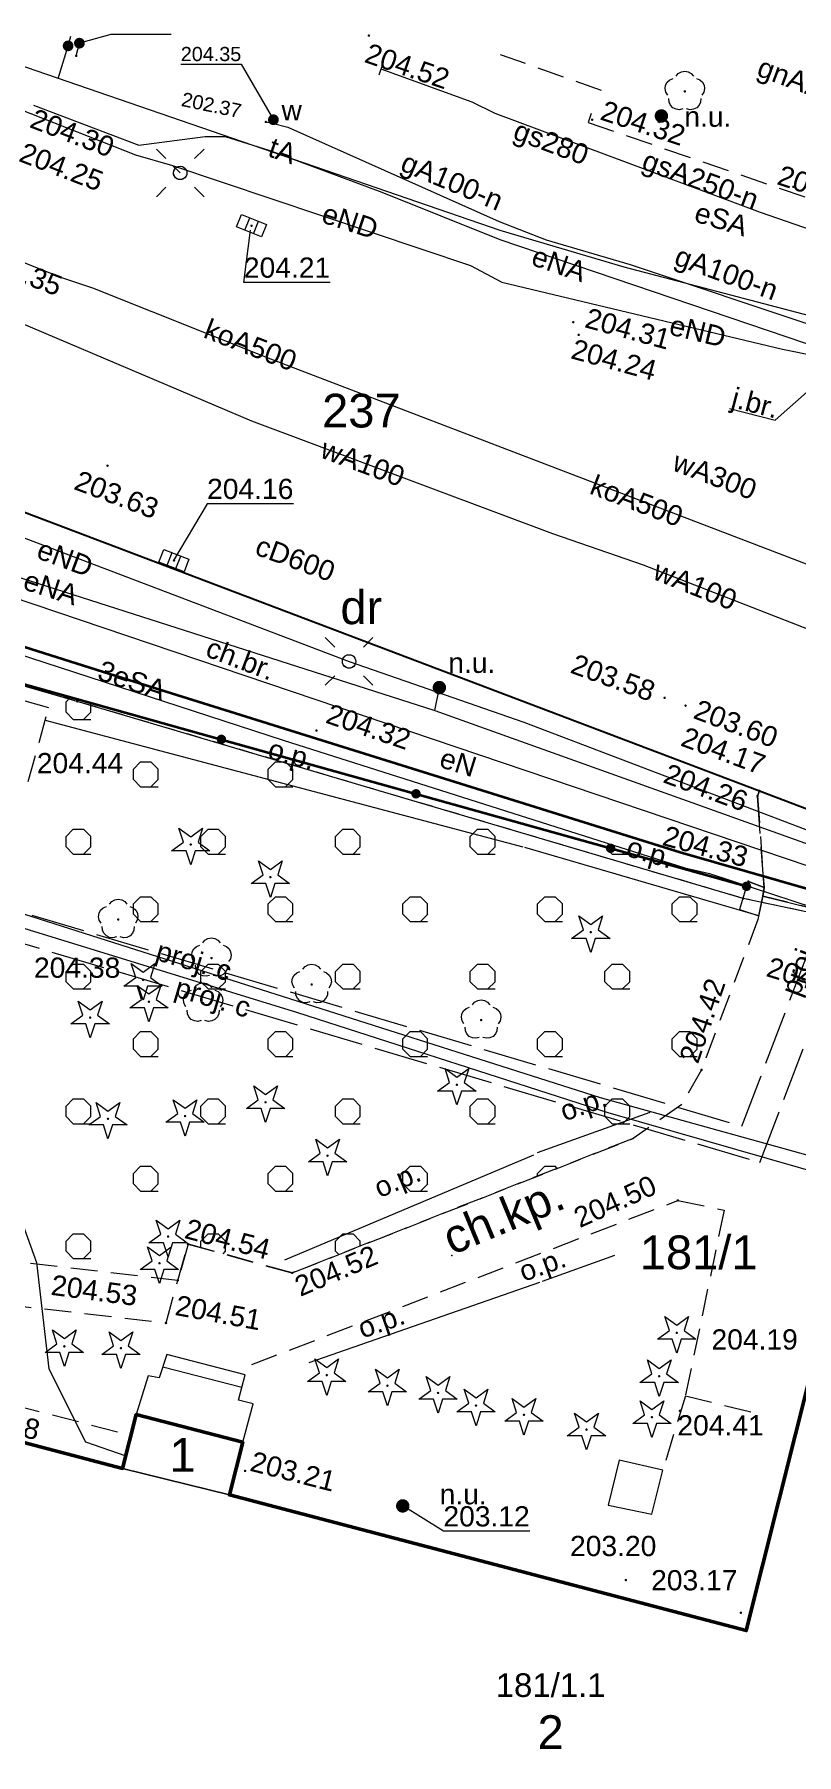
# Model space of a CAD drawing. Extents: x 0 to 7423283, y 0 to 5548300.
# Drawn here: x 7422263.6 to 7422291.9, y 5548236.6 to 5548300.4 of the extents above; entities that cross this region are included whole.
import ezdxf
from ezdxf.enums import TextEntityAlignment as Align

# ---------------------------------------------------------------- set-up
doc = ezdxf.new("R2010")
doc.units = 0
doc.header["$PDSIZE"] = 0.75
for name, pattern in [('PRZER1-1', [2, 1, -1]), ('PRZER2-1', [3, 2, -1]), ('PRZER3-1', [4, 3, -1]), ('PRZER4-1', [5, 4, -1])]:
    doc.linetypes.add(name, pattern=pattern)
doc.layers.get('0').update_dxf_attribs({"linetype": 'CONTINUOUS', "lineweight": 13})
for name, color, linetype, lineweight in [('BUIB04_02', 7, 'CONTINUOUS', 18), ('BUIB07_03', 7, 'PRZER2-1', 18), ('BUIB12_03', 7, 'CONTINUOUS', 18), ('EGBC03', 7, 'CONTINUOUS', 18), ('EGBC03_O', 7, 'CONTINUOUS', 18), ('EGBS10', 7, 'CONTINUOUS', 18), ('GSLKOC', 7, 'CONTINUOUS', 18), ('GTGETI_O', 7, 'CONTINUOUS', 18), ('KTCR02', 7, 'PRZER2-1', 18), ('KTCR02_O', 7, 'PRZER2-1', 18), ('KTJZ01', 7, 'PRZER3-1', 18), ('KTJZ01_O', 7, 'PRZER3-1', 18), ('KTKR01', 7, 'CONTINUOUS', 25), ('KTOK02', 7, 'CONTINUOUS', 18), ('KTOK05_01', 7, 'CONTINUOUS', 35), ('RTPW02', 7, 'CONTINUOUS', 13), ('RTPW02_O', 7, 'CONTINUOUS', 13), ('SUSM', 7, 'CONTINUOUS', 18)]:
    doc.layers.add(name, color=color, linetype=linetype, lineweight=lineweight)
for name, color, linetype, lineweight, true_color in [('EGBB01', 7, 'CONTINUOUS', 50, 0x0a0909), ('EGBB01_O', 7, 'CONTINUOUS', 50, 0x0a0909), ('EGBD03', 7, 'CONTINUOUS', 18, 0x008000), ('EGBD03_O', 7, 'CONTINUOUS', 18, 0x008000), ('EGBP04', 7, 'CONTINUOUS', 18, 0x008000), ('EGBU01', 7, 'PRZER1-1', 18, 0x008000), ('EGBU01_O', 7, 'PRZER1-1', 18, 0x008000), ('OBOP01', 7, 'CONTINUOUS', 18, 0x008000), ('OBOP02', 7, 'CONTINUOUS', 18, 0x008000), ('OBOP05_02', 7, 'CONTINUOUS', 18, 0x0a0909), ('OBOP05_02_O', 7, 'CONTINUOUS', 18, 0x0a0909), ('PTTL05', 7, 'CONTINUOUS', 18, 0x0a0909), ('SUOP03', 1, 'CONTINUOUS', 35, 0xff0000), ('SUPC01', 7, 'CONTINUOUS', 18, 0xd200d2), ('SUPC01_O', 7, 'CONTINUOUS', 18, 0xd200d2), ('SUPC05', 7, 'CONTINUOUS', 18, 0xd200d2), ('SUPC05_O', 7, 'CONTINUOUS', 18, 0xd200d2), ('SUPE03', 1, 'CONTINUOUS', 18, 0xff0000), ('SUPE03_O', 1, 'CONTINUOUS', 18, 0xff0000), ('SUPE04', 1, 'CONTINUOUS', 18, 0xff0000), ('SUPE04_O', 1, 'CONTINUOUS', 18, 0xff0000), ('SUPG03', 7, 'CONTINUOUS', 18, 0xbfbf00), ('SUPG03_O', 7, 'CONTINUOUS', 18, 0xbfbf00), ('SUPG04_O', 7, 'CONTINUOUS', 18, 0xbfbf00), ('SUPG05_O', 7, 'CONTINUOUS', 18, 0xbfbf00), ('SUPK03', 7, 'CONTINUOUS', 18, 0x803300), ('SUPK03_O', 7, 'CONTINUOUS', 18, 0x803300), ('SUPT01', 7, 'CONTINUOUS', 18, 0xff9100), ('SUPT01_O', 7, 'CONTINUOUS', 18, 0xff9100), ('SUPW03', 5, 'CONTINUOUS', 18, 0x0000ff), ('SUPW03_O', 5, 'CONTINUOUS', 18, 0x0000ff), ('SUUS05', 7, 'CONTINUOUS', 18, 0x0a0909), ('SUXX_01', 7, 'CONTINUOUS', 18, 0x0a0909)]:
    doc.layers.add(name, color=color, linetype=linetype, lineweight=lineweight, true_color=true_color)
for name, color, linetype, true_color in [('SUPS01_02', 7, 'CONTINUOUS', 0xd200d2), ('SUPS01_02_O', 7, 'CONTINUOUS', 0xd200d2), ('SUPS01_05', 7, 'CONTINUOUS', 0x803300), ('SUPS01_05_O', 7, 'CONTINUOUS', 0x803300), ('SUPS01_08', 5, 'CONTINUOUS', 0x0000ff), ('SUPS01_08_O', 5, 'CONTINUOUS', 0x0000ff), ('SUUS25', 7, 'CONTINUOUS', 0x0a0909), ('SUUS25_O', 7, 'CONTINUOUS', 0x0a0909), ('SUUS30_01', 7, 'CONTINUOUS', 0x0a0909), ('SUUS30_01_O', 7, 'CONTINUOUS', 0x0a0909)]:
    doc.layers.add(name, color=color, linetype=linetype, true_color=true_color)
doc.styles.add('GEO-INFO', font='Arial')

# ---------------------------------------------------------------- blocks, each defined once
blk = doc.blocks.new('SPDLP')
blk.add_hatch(color=0).paths.add_polyline_path([(-0.09, 0), (-0.085595, -0.027812), (-0.072812, -0.052901), (-0.052901, -0.072812), (-0.027812, -0.085595), (0, -0.09), (0.027812, -0.085595), (0.052901, -0.072812), (0.072812, -0.052901), (0.085595, -0.027812), (0.09, 0), (0.085595, 0.027812), (0.072812, 0.052901), (0.052901, 0.072812), (0.027812, 0.085595), (0, 0.09), (-0.027812, 0.085595), (-0.052901, 0.072812), (-0.072812, 0.052901), (-0.085595, 0.027812)])
at = {"color": 0}
for points in [[(-0.268652, 1.271938), (-0.048001, 1.40916), (0.20623, 1.462858), (0.463525, 1.426585), (0.693003, 1.304695), (0.867117, 1.11182), (0.964971, 0.871109)], [(-1.292703, 0.137547), (-1.355024, 0.389802), (-1.327532, 0.648184), (-1.213525, 0.881678), (-1.026689, 1.062258), (-0.78945, 1.168249), (-0.530282, 1.186929)], [(1.126667, 0.648554), (1.325358, 0.481106), (1.454989, 0.255912), (1.5, 0), (1.454989, -0.255912), (1.325358, -0.481106), (1.126667, -0.648554)], [(-0.530282, -1.186929), (-0.78945, -1.168249), (-1.026689, -1.062258), (-1.213525, -0.881678), (-1.327532, -0.648184), (-1.355024, -0.389802), (-1.292703, -0.137547)], [(0.964971, -0.871109), (0.867117, -1.11182), (0.693003, -1.304695), (0.463525, -1.426585), (0.20623, -1.462858), (-0.048001, -1.40916), (-0.268652, -1.271938)]]:
    blk.add_lwpolyline(points, dxfattribs=at)
blk = doc.blocks.new('SPDIP')
blk.add_hatch(color=0).paths.add_polyline_path([(-0.09, 0), (-0.085595, -0.027812), (-0.072812, -0.052901), (-0.052901, -0.072812), (-0.027812, -0.085595), (0, -0.09), (0.027812, -0.085595), (0.052901, -0.072812), (0.072812, -0.052901), (0.085595, -0.027812), (0.09, 0), (0.085595, 0.027812), (0.072812, 0.052901), (0.052901, 0.072812), (0.027812, 0.085595), (0, 0.09), (-0.027812, 0.085595), (-0.052901, 0.072812), (-0.072812, 0.052901), (-0.085595, 0.027812)])
at = {"color": 0}
blk.add_lwpolyline([(0.177062, -0.544942), (-0.463555, -1.426676), (-0.463555, -0.336792), (-1.500096, 0), (-0.463555, 0.336792), (-0.463555, 1.426676), (0.177062, 0.544942), (1.213603, 0.881734), (0.572986, 0), (1.213603, -0.881734)], close=True, dxfattribs=at)
blk = doc.blocks.new('EPPGN')
blk.add_hatch(color=0).paths.add_polyline_path([(-0.09, 0), (-0.085595, -0.027812), (-0.072812, -0.052901), (-0.052901, -0.072812), (-0.027812, -0.085595), (0, -0.09), (0.027812, -0.085595), (0.052901, -0.072812), (0.072812, -0.052901), (0.085595, -0.027812), (0.09, 0), (0.085595, 0.027812), (0.072812, 0.052901), (0.052901, 0.072812), (0.027812, 0.085595), (0, 0.09), (-0.027812, 0.085595), (-0.052901, 0.072812), (-0.072812, 0.052901), (-0.085595, 0.027812)])
blk = doc.blocks.new('KOLO')
blk.add_hatch(color=0).paths.add_polyline_path([(0, 0.5), (-0.12941, 0.482963), (-0.25, 0.433013), (-0.353553, 0.353553), (-0.433013, 0.25), (-0.482963, 0.12941), (-0.5, 0), (-0.482963, -0.12941), (-0.433013, -0.25), (-0.353553, -0.353553), (-0.25, -0.433013), (-0.12941, -0.482963), (0, -0.5), (0.12941, -0.482963), (0.25, -0.433013), (0.353553, -0.353553), (0.433013, -0.25), (0.482963, -0.12941), (0.5, 0), (0.482963, 0.12941), (0.433013, 0.25), (0.353553, 0.353553), (0.25, 0.433013), (0.12941, 0.482963)])
blk = doc.blocks.new('SUUS05')
at = {"color": 0}
blk.add_lwpolyline([(0.5, -0.25), (-0.5, -0.25), (-0.5, 0.25), (0.5, 0.25)], close=True, dxfattribs=at)
for points in [[(-0.175, -0.25), (-0.175, 0.25)], [(0.175, -0.25), (0.175, 0.25)]]:
    blk.add_lwpolyline(points, dxfattribs=at)
blk = doc.blocks.new('POINT')
at = {"color": 0}
blk.add_point((0, 0), dxfattribs=at)
blk = doc.blocks.new('SUSM01_01')
at = {"color": 0}
for points in [[(-0.353553, 0.353553), (-0.212132, 0.212132)], [(0.353553, 0.353553), (0.212132, 0.212132)], [(-0.353553, -0.353553), (-0.212132, -0.212132)], [(0.353553, -0.353553), (0.212132, -0.212132)]]:
    blk.add_lwpolyline(points, dxfattribs=at)
blk.add_lwpolyline([(0.1, 0), (0.093969, -0.034202), (0.076604, -0.064279), (0.05, -0.086603), (0.025882, -0.096593), (0, -0.1), (-0.025882, -0.096593), (-0.05, -0.086603), (-0.073305, -0.068017), (-0.090097, -0.043388), (-0.098883, -0.014904), (-0.098883, 0.014904), (-0.090097, 0.043388), (-0.073305, 0.068017), (-0.05, 0.086603), (-0.022252, 0.097493), (0.007473, 0.09972), (0.036534, 0.093087), (0.062349, 0.078183), (0.082624, 0.056332), (0.095557, 0.029476)], close=True, dxfattribs=at)
blk = doc.blocks.new('OKRAG_PELNY')
at = {"color": 0}
blk.add_lwpolyline([(0.5, 0), (0.482963, -0.12941), (0.433013, -0.25), (0.353553, -0.353553), (0.25, -0.433013), (0.12941, -0.482963), (0, -0.5), (-0.12941, -0.482963), (-0.25, -0.433013), (-0.353553, -0.353553), (-0.433013, -0.25), (-0.482963, -0.12941), (-0.5, 0), (-0.482963, 0.12941), (-0.433013, 0.25), (-0.353553, 0.353553), (-0.25, 0.433013), (-0.12941, 0.482963), (0, 0.5), (0.12941, 0.482963), (0.25, 0.433013), (0.353553, 0.353553), (0.433013, 0.25), (0.482963, 0.12941)], close=True, dxfattribs=at)
blk = doc.blocks.new('PION_C')
at = {"color": 0}
blk.add_lwpolyline([(0, 0.5), (0, -0.5)], dxfattribs=at)

msp = doc.modelspace()

# ---------------------------------------------------------------- hatches: boundary and pattern name
at = {"layer": 'PTTL05', "linetype": 'Continuous', "lineweight": 18, "true_color": 0x0a0909}
h = msp.add_hatch(dxfattribs=at)
h.set_pattern_fill('PTTL05', color=18, scale=0.5, style=0)
h.set_pattern_definition([(0, (7420000, 5550000), (2.5, 2.5), [0.6531, -4.3469]), (0, (7420000, 5550000.9237), (2.5, 2.5), [0.3827, -4.6173]), (90, (7419999.7294, 5550000.2706), (-2.5, 2.5), [0.3827, -4.6173]), (90, (7420000.653, 5550000.2706), (-2.5, 2.5), [0.3827, -4.6173]), (45, (7419999.7294, 5550000.653), (-2.5, 2.5), [0.3827, -3.152834]), (45, (7420000.3827, 5550000), (-2.5, 2.5), [0.3827, -3.152834]), (135, (7420000, 5550000), (-2.5, -2.5), [0.3827, -3.152834]), (135, (7420000.653, 5550000.653), (-2.5, -2.5), [0.3827, -3.152834])])
h.paths.add_polyline_path([(7422290.06, 5548268.99), (7422289.99, 5548268.81), (7422269.75, 5548274.47), (7422255.54, 5548278.44), (7422254.8, 5548276.57), (7422250.3, 5548260.11), (7422242.46, 5548230.5), (7422244.87, 5548230), (7422246.15, 5548229.85), (7422247.71, 5548230.49), (7422248.71, 5548232.04), (7422253.37, 5548250.67), (7422253.64, 5548251.75), (7422257.44, 5548255.51), (7422268.88, 5548254.19), (7422269.26, 5548255.54), (7422273.13, 5548254.472), (7422285.78, 5548259.46), (7422287.59, 5548260.72), (7422288.32, 5548262.01), (7422290.41, 5548267.58), (7422290.59, 5548268.45), (7422290.64, 5548268.77)], flags=0)

# ---------------------------------------------------------------- linework, layer by layer
at = {"layer": 'BUIB04_02', "color": 7, "linetype": 'Continuous', "lineweight": 18, "elevation": 10.18}
msp.add_lwpolyline([(7422289.73, 5548267.95), (7422290.45, 5548267.72), (7422290.59, 5548268.45), (7422290.64, 5548268.77), (7422290.06, 5548268.99), (7422289.99, 5548268.81)], close=True, dxfattribs=at)
at = {"layer": 'BUIB07_03', "color": 7, "linetype": 'PRZER2-1', "lineweight": 18, "ltscale": 0.5, "elevation": 10.18}
msp.add_lwpolyline([(7422261.4, 5548276.19), (7422260.64, 5548273.51), (7422263.33, 5548272.7), (7422264.09, 5548275.43)], close=True, dxfattribs=at)
at = {"layer": 'BUIB12_03', "color": 7, "linetype": 'Continuous', "lineweight": 18, "elevation": 10.18}
msp.add_lwpolyline([(7422285.26, 5548247.53), (7422284.86, 5548245.86), (7422286.47, 5548245.52), (7422286.88, 5548247.16)], close=True, dxfattribs=at)
at = {"layer": 'EGBB01', "color": 18, "linetype": 'Continuous', "lineweight": 50, "true_color": 0x0a0909, "elevation": 10.26}
msp.add_lwpolyline([(7422306.26, 5548234.16), (7422309.9, 5548248.35), (7422299.47, 5548250.97), (7422299.03, 5548249.21), (7422292.41, 5548250.9), (7422289.98, 5548241.21), (7422270.8, 5548246.24), (7422271.29, 5548248.19), (7422267.33, 5548249.22), (7422266.83, 5548247.22), (7422260.38, 5548248.91)], dxfattribs=at)
at = {"layer": 'EGBC03', "color": 7, "linetype": 'Continuous', "lineweight": 18, "elevation": 10.26}
msp.add_lwpolyline([(7422306.26, 5548234.16), (7422309.9, 5548248.35), (7422299.47, 5548250.97), (7422299.03, 5548249.21), (7422292.41, 5548250.9), (7422289.98, 5548241.21), (7422270.8, 5548246.24), (7422266.83, 5548247.22), (7422260.38, 5548248.91)], dxfattribs=at)
msp.add_lwpolyline([(7422271.29, 5548248.19), (7422267.33, 5548249.22), (7422266.83, 5548247.22), (7422270.8, 5548246.24)], close=True, dxfattribs=at)
at = {"layer": 'EGBD03', "color": 96, "linetype": 'Continuous', "lineweight": 18, "true_color": 0x008000, "elevation": 10.3}
msp.add_lwpolyline([(7422255.35, 5548278.49), (7422248.49, 5548253.1), (7422240.39, 5548223.47), (7422232.19, 5548193.55), (7422247.5, 5548189.15), (7422282.6, 5548180.41), (7422301.87, 5548175.57), (7422312.62, 5548173.61), (7422317.43, 5548172.74), (7422345.7, 5548248.35), (7422295.99, 5548267.06), (7422289.86, 5548268.36), (7422265.15, 5548275.67)], close=True, dxfattribs=at)
at = {"layer": 'EGBS10', "color": 7, "linetype": 'Continuous', "lineweight": 18, "elevation": 10.26}
msp.add_lwpolyline([(7422271.68, 5548249.62), (7422271.14, 5548249.75), (7422271.38, 5548250.69), (7422268.48, 5548251.45), (7422268.19, 5548250.58), (7422267.78, 5548250.66), (7422267.33, 5548249.22), (7422271.29, 5548248.19)], close=True, dxfattribs=at)
at = {"layer": 'EGBS10', "color": 7, "linetype": 'Continuous', "lineweight": 18, "elevation": 10.26, "flags": 128}
msp.add_lwpolyline([(7422271.26, 5548250.22), (7422268.32, 5548250.971)], dxfattribs=at)
at = {"layer": 'EGBU01', "color": 7, "linetype": 'Continuous', "lineweight": 18, "elevation": 10.17}
msp.add_lwpolyline([(7422337.27, 5548225.81), (7422345.7, 5548248.35), (7422295.99, 5548267.06), (7422289.86, 5548268.36), (7422265.15, 5548275.67), (7422255.35, 5548278.49), (7422248.49, 5548253.1), (7422240.39, 5548223.47), (7422232.19, 5548193.55), (7422247.5, 5548189.15), (7422282.6, 5548180.41), (7422301.87, 5548175.57), (7422312.62, 5548173.61), (7422317.43, 5548172.74)], close=True, dxfattribs=at)
at = {"layer": 'EGBU01', "color": 96, "linetype": 'PRZER1-1', "lineweight": 18, "ltscale": 0.5, "true_color": 0x008000, "elevation": 10.18}
msp.add_lwpolyline([(7422337.27, 5548225.81), (7422345.7, 5548248.35), (7422295.99, 5548267.06), (7422289.86, 5548268.36), (7422265.15, 5548275.67), (7422255.35, 5548278.49), (7422248.49, 5548253.1), (7422240.39, 5548223.47), (7422232.19, 5548193.55), (7422247.5, 5548189.15), (7422282.6, 5548180.41), (7422301.87, 5548175.57), (7422312.62, 5548173.61), (7422317.43, 5548172.74)], close=True, dxfattribs=at)
at = {"layer": 'GSLKOC', "color": 7, "linetype": 'PRZER2-1', "lineweight": 18, "ltscale": 0.5, "elevation": 10.18}
for points in [[(7422284.61, 5548298.32), (7422280.86, 5548299.65)], [(7422290.41, 5548267.58), (7422288.32, 5548262.01), (7422287.59, 5548260.72), (7422285.78, 5548259.46)], [(7422268.88, 5548254.19), (7422269.26, 5548255.54), (7422273.13, 5548254.47), (7422285.78, 5548259.46)], [(7422271.63, 5548251.07), (7422287.44, 5548257.16)], [(7422287.44, 5548257.16), (7422289.16, 5548256.8), (7422287.72, 5548249.91)], [(7422259.57, 5548249.17), (7422259.87, 5548250.34), (7422267.14, 5548248.45)], [(7422287.72, 5548249.91), (7422286.88, 5548247.16)], [(7422287.72, 5548249.91), (7422290.38, 5548249.27)]]:
    msp.add_lwpolyline(points, dxfattribs=at)
at = {"layer": 'KTCR02', "color": 7, "linetype": 'PRZER2-1', "lineweight": 18, "ltscale": 0.5, "elevation": 10.18}
for points in [[(7422284.23, 5548297.47), (7422284.11, 5548297.14), (7422294.84, 5548293.46), (7422296.27, 5548293), (7422311.29, 5548287.66), (7422325.31, 5548282.64), (7422327.7, 5548281.77), (7422338.46, 5548277.72), (7422341.44, 5548276.65), (7422353.47, 5548272.02), (7422373.99, 5548264.23), (7422406.97, 5548251.71), (7422440.83, 5548238.97), (7422440.96, 5548239.31), (7422442.64, 5548238.63)], [(7422257.97, 5548253.82), (7422268.45, 5548252.62), (7422268.88, 5548254.19), (7422257.44, 5548255.51)]]:
    msp.add_lwpolyline(points, dxfattribs=at)
msp.add_lwpolyline([(7422251.85, 5548277.47), (7422254.26, 5548285.86), (7422254.7, 5548285.88), (7422258.43, 5548284.45), (7422259.85, 5548283.95), (7422290.47, 5548272.35), (7422290.4, 5548272.16), (7422290.64, 5548268.77), (7422290.06, 5548268.99), (7422289.99, 5548268.81), (7422269.75, 5548274.47), (7422255.54, 5548278.44), (7422254.37, 5548278.76)], close=True, dxfattribs=at)
at = {"layer": 'KTJZ01', "color": 7, "linetype": 'PRZER3-1', "lineweight": 18, "ltscale": 0.5, "elevation": 10.18}
msp.add_lwpolyline([(7422290.59, 5548268.45), (7422290.64, 5548268.77), (7422290.4, 5548272.16), (7422290.47, 5548272.35), (7422297.44, 5548269.71), (7422297.36, 5548269.53), (7422295.53, 5548267.42), (7422295.4, 5548267.27)], close=True, dxfattribs=at)
at = {"layer": 'KTJZ01_O', "color": 7, "linetype": 'Continuous', "lineweight": 9, "elevation": 10.8, "flags": 128}
msp.add_lwpolyline([(7422289.364, 5548286.536), (7422291.053, 5548286.095), (7422292.239, 5548287.155)], dxfattribs=at)
at = {"layer": 'KTKR01', "color": 7, "linetype": 'Continuous', "lineweight": 25, "elevation": 10.18}
msp.add_lwpolyline([(7422240.02, 5548291.48), (7422254.7, 5548285.88), (7422258.43, 5548284.45), (7422259.85, 5548283.95), (7422290.47, 5548272.35), (7422297.44, 5548269.71), (7422314.35, 5548263.32), (7422341.4, 5548253.08), (7422356.43, 5548247.36), (7422363.18, 5548244.79), (7422391.68, 5548234), (7422412.76, 5548225.96), (7422436.61, 5548216.94), (7422447.83, 5548212.7), (7422451.56, 5548211.28)], dxfattribs=at)
at = {"layer": 'KTOK02', "color": 7, "linetype": 'Continuous', "lineweight": 18, "elevation": 10.18}
msp.add_lwpolyline([(7422290.59, 5548268.45), (7422295.4, 5548267.27)], dxfattribs=at)
at = {"layer": 'KTOK05_01', "color": 7, "linetype": 'Continuous', "lineweight": 35, "elevation": 10.18}
msp.add_lwpolyline([(7422242.46, 5548230.5), (7422250.3, 5548260.11), (7422254.8, 5548276.57), (7422255.54, 5548278.44), (7422269.75, 5548274.47), (7422289.99, 5548268.81)], dxfattribs=at)
at = {"layer": 'OBOP05_02', "color": 18, "linetype": 'Continuous', "lineweight": 18, "true_color": 0x0a0909, "elevation": 10.1}
for points in [[(7422263.96, 5548274.97), (7422281.69, 5548270.27)], [(7422290.45, 5548267.72), (7422281.76, 5548270.25)], [(7422286.4, 5548260.42), (7422282.22, 5548258.93)], [(7422282.09, 5548258.84), (7422272.84, 5548254.94)], [(7422285.09, 5548255.12), (7422282.41, 5548254.16)], [(7422282.31, 5548254.12), (7422273.75, 5548251.14)]]:
    msp.add_lwpolyline(points, dxfattribs=at)
at = {"layer": 'PTTL05', "color": 18, "linetype": 'PRZER2-1', "lineweight": 18, "ltscale": 0.5, "true_color": 0x0a0909, "elevation": 10.06}
msp.add_lwpolyline([(7422255.54, 5548278.44), (7422269.75, 5548274.47), (7422289.99, 5548268.81), (7422290.06, 5548268.99), (7422290.64, 5548268.77), (7422290.59, 5548268.45), (7422290.41, 5548267.58), (7422288.32, 5548262.01), (7422287.59, 5548260.72), (7422285.78, 5548259.46), (7422273.13, 5548254.472), (7422269.26, 5548255.54), (7422268.88, 5548254.19), (7422257.44, 5548255.51), (7422253.64, 5548251.75), (7422253.37, 5548250.67), (7422248.71, 5548232.04), (7422247.71, 5548230.49), (7422246.15, 5548229.85), (7422244.87, 5548230), (7422242.46, 5548230.5), (7422250.3, 5548260.11), (7422254.8, 5548276.57)], close=True, dxfattribs=at)
at = {"layer": 'SUOP03', "color": 1, "linetype": 'Continuous', "lineweight": 35, "true_color": 0xff0000, "elevation": 10.18}
msp.add_lwpolyline([(7422297.48, 5548267.15), (7422296.1, 5548267.6), (7422287.53, 5548270.06), (7422267.06, 5548276.46), (7422255.9, 5548279.98), (7422255.35, 5548279.58)], dxfattribs=at)
at = {"layer": 'SUPC01', "color": 212, "linetype": 'PRZER4-1', "lineweight": 18, "ltscale": 0.5, "true_color": 0xd200d2, "elevation": 10.18}
for points in [[(7422249.829, 5548270.636), (7422290.487, 5548258.572), (7422295.994, 5548273.03)], [(7422249.087, 5548272.004), (7422289.822, 5548259.917)], [(7422289.822, 5548259.917), (7422294.544, 5548272.313)]]:
    msp.add_lwpolyline(points, dxfattribs=at)
at = {"layer": 'SUPC05', "color": 212, "linetype": 'Continuous', "lineweight": 18, "true_color": 0xd200d2, "elevation": 10.18}
for points in [[(7422310.63, 5548266.18), (7422310.35, 5548265.63), (7422308.76, 5548260.97), (7422308.08, 5548258.93), (7422306.89, 5548255.67), (7422306.56, 5548254.95), (7422305.69, 5548255.16), (7422294.11, 5548258.32), (7422284.57, 5548260.96), (7422273.08, 5548264.63), (7422261.56, 5548268.29), (7422250.54, 5548271.58), (7422238.13, 5548274.87), (7422237.55, 5548275.03), (7422237.41, 5548274.51), (7422236.41, 5548271.67)], [(7422311.37, 5548267.18), (7422311.24, 5548266.53), (7422309.15, 5548260.84), (7422308.76, 5548259.93), (7422308.42, 5548258.79), (7422307.01, 5548255.1), (7422306.76, 5548254.17), (7422305.85, 5548254.35), (7422294.33, 5548257.69), (7422284.85, 5548260.41), (7422273.34, 5548264.12), (7422250.96, 5548271), (7422238.57, 5548274.43), (7422238, 5548274.58), (7422237.68, 5548274.1), (7422236.67, 5548271.13)]]:
    msp.add_lwpolyline(points, dxfattribs=at)
at = {"layer": 'SUPE03', "color": 1, "linetype": 'Continuous', "lineweight": 18, "true_color": 0xff0000, "elevation": 10.18}
msp.add_lwpolyline([(7422261.97, 5548296.87), (7422256.93, 5548283.92), (7422255.09, 5548279.99), (7422272.79, 5548274.23), (7422287.7, 5548269.5), (7422288.62, 5548269.29), (7422294.05, 5548267.5), (7422296.18, 5548267.2), (7422297.25, 5548266.85)], dxfattribs=at)
at = {"layer": 'SUPE04', "color": 1, "linetype": 'Continuous', "lineweight": 18, "true_color": 0xff0000, "elevation": 10.18}
for points in [[(7422259.2, 5548299.27), (7422259.92, 5548298.84), (7422267.31, 5548295.94), (7422268.69, 5548295.54), (7422279.74, 5548291.83), (7422280.91, 5548291.22), (7422291.33, 5548288.73), (7422295.25, 5548287.94), (7422302.69, 5548285.74)], [(7422263.52, 5548297.78), (7422267.43, 5548296.3), (7422269.9, 5548296.62), (7422270.64, 5548296.62), (7422272.3, 5548296.1), (7422276.46, 5548294.56), (7422280.84, 5548292.8), (7422294.33, 5548288.23), (7422302.44, 5548285.72), (7422302.69, 5548285.74)], [(7422268.97, 5548295.27), (7422268.69, 5548295.54)], [(7422251.75, 5548282.04), (7422256.02, 5548283.55), (7422258.32, 5548283.61), (7422259.3, 5548283.21), (7422275.24, 5548277.15), (7422281.72, 5548274.9), (7422306.24, 5548265.58), (7422306.45, 5548265.62), (7422306.61, 5548265.46), (7422308.21, 5548264.8), (7422322.37, 5548259.68), (7422324.97, 5548258.81), (7422334.17, 5548255.3), (7422334.31, 5548255.04), (7422334.53, 5548255.2), (7422362.89, 5548244.27), (7422363.98, 5548243.74), (7422371.44, 5548241.16), (7422384.67, 5548236.21), (7422394.94, 5548232.24), (7422413.77, 5548224.77), (7422417.46, 5548223.38), (7422420.71, 5548222.05), (7422424.52, 5548220.64)], [(7422257.95, 5548281.88), (7422278.42, 5548275.33), (7422294.97, 5548269.41), (7422305.58, 5548265.8), (7422322.27, 5548259.72), (7422324.74, 5548258.9), (7422331.06, 5548256.55), (7422334.17, 5548255.3), (7422334.53, 5548255.2), (7422359.07, 5548245.76), (7422373.76, 5548239.91), (7422385.51, 5548235.48), (7422386.37, 5548235.03), (7422394.44, 5548231.87), (7422395.38, 5548231.34), (7422415.05, 5548223.97), (7422423.26, 5548220.97), (7422424.48, 5548220.46), (7422424.52, 5548220.64)], [(7422240.99, 5548278.76), (7422252.01, 5548275.18), (7422253.26, 5548276.15), (7422255.1, 5548278.99), (7422255.35, 5548279.58), (7422255.9, 5548279.98), (7422267.06, 5548276.46), (7422287.53, 5548270.06), (7422296.1, 5548267.6), (7422297.48, 5548267.15), (7422297.19, 5548265.34), (7422296.97, 5548264.47), (7422298.08, 5548262.9), (7422297.75, 5548261.84), (7422294.69, 5548252.18)], [(7422278.42, 5548275.33), (7422278.59, 5548276.18)]]:
    msp.add_lwpolyline(points, dxfattribs=at)
at = {"layer": 'SUPG03', "color": 52, "linetype": 'Continuous', "lineweight": 18, "true_color": 0xbfbf00, "elevation": 10.18}
msp.add_lwpolyline([(7422276.42, 5548299.13), (7422279.79, 5548297.91), (7422280.65, 5548297.48), (7422290.5, 5548293.81), (7422303.97, 5548289.15), (7422306.66, 5548288.33), (7422317.49, 5548284.63), (7422321.86, 5548283.18), (7422322.62, 5548266.48), (7422332.95, 5548262.7), (7422343.98, 5548258.91), (7422377.44, 5548245.86), (7422398.71, 5548237.72), (7422399.65, 5548237.27), (7422417.47, 5548231.26), (7422418.28, 5548230.87), (7422435.32, 5548224.42)], dxfattribs=at)
at = {"layer": 'SUPK03', "color": 36, "linetype": 'Continuous', "lineweight": 18, "true_color": 0x803300, "elevation": 10.18}
msp.add_lwpolyline([(7422246.97, 5548297.89), (7422247.53, 5548298.17), (7422264.57, 5548291.39), (7422265.71, 5548291.01), (7422272.32, 5548288.37), (7422301.55, 5548277.2), (7422309.86, 5548274.17), (7422310.18, 5548273.98), (7422311.44, 5548273.58), (7422312.86, 5548272.96), (7422321.27, 5548269.89), (7422333.03, 5548265.33), (7422347.57, 5548259.96), (7422348.07, 5548259.86), (7422349.18, 5548259.39), (7422349.35, 5548259.22), (7422357.36, 5548256.35), (7422363.14, 5548254.13), (7422388.58, 5548244.58), (7422399.68, 5548240.41)], dxfattribs=at)
at = {"layer": 'SUPS01_05_O', "color": 36, "linetype": 'Continuous', "lineweight": 9, "true_color": 0x803300, "elevation": 10.8, "flags": 128}
for points in [[(7422274.537, 5548291.209), (7422271.334, 5548291.209), (7422271.58, 5548293.15)], [(7422273.171, 5548283.001), (7422269.968, 5548283.001), (7422268.722, 5548280.895)], [(7422281.943, 5548244.897), (7422278.74, 5548244.897), (7422277.23, 5548245.83)]]:
    msp.add_lwpolyline(points, dxfattribs=at)
at = {"layer": 'SUPS01_08_O', "color": 5, "linetype": 'Continuous', "lineweight": 9, "true_color": 0x0000ff, "elevation": 10.8, "flags": 128}
for points in [[(7422268.632, 5548300.399), (7422266.39, 5548300.399), (7422265.23, 5548300.08)], [(7422268.993, 5548299.298), (7422271.236, 5548299.298), (7422272.43, 5548297.24)]]:
    msp.add_lwpolyline(points, dxfattribs=at)
at = {"layer": 'SUPT01', "color": 30, "linetype": 'Continuous', "lineweight": 18, "true_color": 0xff9100, "elevation": 10.18}
for points in [[(7422260.19, 5548300.24), (7422280.83, 5548293.15), (7422285.44, 5548291.79), (7422295.81, 5548289.07), (7422301, 5548287.83), (7422301.36, 5548287.42)], [(7422326.16, 5548257.13), (7422311.5, 5548262.58), (7422308.14, 5548263.79), (7422297.51, 5548267.79), (7422260.9, 5548280.15), (7422254.27, 5548280), (7422251.99, 5548280.35)], [(7422251.09, 5548277.24), (7422256.13, 5548275.67), (7422257.82, 5548270.94), (7422258.44, 5548269.44), (7422258.76, 5548268.34), (7422263.64, 5548254.86), (7422264.09, 5548250.92), (7422265.46, 5548248.21), (7422266.95, 5548247.69)]]:
    msp.add_lwpolyline(points, dxfattribs=at)
at = {"layer": 'SUPW03', "color": 5, "linetype": 'Continuous', "lineweight": 18, "true_color": 0x0000ff, "elevation": 10.18}
for points in [[(7422264.44, 5548298.77), (7422264.81, 5548299.98), (7422264.91, 5548300.34)], [(7422265.11, 5548299.61), (7422265.23, 5548300.08), (7422265.32, 5548300.25)], [(7422239.22, 5548299.67), (7422248.21, 5548296.04), (7422248.7, 5548296.21), (7422248.94, 5548295.78), (7422249.84, 5548295.31), (7422271.62, 5548286.07), (7422282.79, 5548281.9), (7422286.15, 5548280.73), (7422300.45, 5548275.17), (7422311.98, 5548270.42), (7422314.89, 5548269.15), (7422321.07, 5548266.86), (7422323.03, 5548270.55), (7422323.18, 5548271.01)], [(7422272.15, 5548297.16), (7422272.38, 5548297.11), (7422272.97, 5548296.97)], [(7422272.97, 5548296.97), (7422280.81, 5548293.47), (7422282.55, 5548292.79), (7422285.67, 5548291.87), (7422299.56, 5548287.23), (7422303.29, 5548285.9), (7422310.12, 5548284.01), (7422313.44, 5548283.18), (7422318.13, 5548281.51), (7422329.46, 5548277.39), (7422329.87, 5548276.71), (7422356.12, 5548266.9), (7422372.24, 5548260.88), (7422377.55, 5548258.76), (7422380.79, 5548257.56), (7422382.04, 5548257.18), (7422393.71, 5548252.81), (7422408.35, 5548247.23), (7422408.61, 5548246.77)]]:
    msp.add_lwpolyline(points, dxfattribs=at)

# ---------------------------------------------------------------- block references
at = {"layer": 'EGBP04', "color": 96, "lineweight": 18, "true_color": 0x008000, "xscale": 0.5, "yscale": 0.5, "rotation": 90}
for p in [(7422291.73, 5548294.75, 10.32), (7422265.15, 5548275.67, 10.32), (7422289.86, 5548268.36, 10.32)]:
    msp.add_blockref('EPPGN', p, dxfattribs=at)
at = {"layer": 'GSLKOC', "color": 7, "lineweight": 18, "xscale": 0.5, "yscale": 0.5, "rotation": 90}
msp.add_blockref('POINT', (7422279.05, 5548255.12, 10.18), dxfattribs=at)
at = {"layer": 'KTOK05_01', "color": 7, "lineweight": 35, "xscale": 0.35, "yscale": 0.35, "rotation": 90}
for p in [(7422270.5, 5548274.26, 10.18), (7422277.723, 5548272.241, 10.18), (7422284.945, 5548270.221, 10.18), (7422289.99, 5548268.81, 10.18)]:
    msp.add_blockref('KOLO', p, dxfattribs=at)
at = {"layer": 'OBOP01', "color": 96, "lineweight": 18, "true_color": 0x008000, "xscale": 0.5, "yscale": 0.5, "rotation": 90}
for p in [(7422269.36, 5548270.36, 10.12), (7422272.32, 5548269.15, 10.12), (7422284.21, 5548267.11, 10.12), (7422267.59, 5548265.34, 10.12), (7422267.81, 5548264.53, 10.12), (7422265.63, 5548263.94, 10.12), (7422279.24, 5548261.45, 10.12), (7422272.14, 5548260.8, 10.12), (7422266.29, 5548260.19, 10.12), (7422269.15, 5548260.29, 10.12), (7422274.44, 5548258.82, 10.12), (7422268.52, 5548255.82, 10.12), (7422268.2, 5548254.83, 10.12), (7422287.4, 5548252.25, 10.12), (7422264.67, 5548251.75, 10.12), (7422266.77, 5548251.68, 10.12), (7422274.41, 5548250.68, 10.12), (7422286.75, 5548250.64, 10.12), (7422276.66, 5548250.29, 10.12), (7422278.54, 5548250.02, 10.12), (7422279.95, 5548249.55, 10.12), (7422281.73, 5548249.21, 10.12), (7422286.48, 5548249.12, 10.12), (7422284.05, 5548248.66, 10.12)]:
    msp.add_blockref('SPDIP', p, dxfattribs=at)
at = {"layer": 'OBOP02', "color": 96, "lineweight": 18, "true_color": 0x008000, "xscale": 0.5, "yscale": 0.5, "rotation": 90}
for p in [(7422287.7, 5548298.29, 10.12), (7422266.67, 5548267.58, 10.12), (7422270.13, 5548266.15, 10.12), (7422273.85, 5548265.17, 10.12), (7422269.82, 5548264.48, 10.12), (7422280.14, 5548263.85, 10.12)]:
    msp.add_blockref('SPDLP', p, dxfattribs=at)
at = {"layer": 'RTPW02', "color": 7, "lineweight": 13, "xscale": 0.09, "yscale": 0.09, "rotation": 90}
for p in [(7422275.97, 5548300.36, 10.2), (7422284.263, 5548297.241, 10.2), (7422283.56, 5548289.73, 10.2), (7422283.76, 5548289.26, 10.2), (7422274.027, 5548274.586, 10.2), (7422290.4, 5548272.16, 10.2), (7422290.47, 5548272.35, 10.2), (7422290.06, 5548268.99, 10.2), (7422288.323, 5548262.005, 10.2), (7422287.441, 5548257.159, 10.2), (7422269.257, 5548255.543, 10.2), (7422268.884, 5548254.194, 10.2), (7422273.13, 5548254.472, 10.2), (7422268.445, 5548252.615, 10.2), (7422287.52, 5548249.36, 10.2), (7422271.38, 5548247.13, 10.2), (7422285.51, 5548243.08, 10.2), (7422289.78, 5548241.87, 10.2)]:
    msp.add_blockref('KOLO', p, dxfattribs=at)
at = {"layer": 'SUPS01_02', "color": 212, "lineweight": 5, "true_color": 0xd200d2, "xscale": 0.09, "yscale": 0.09, "rotation": 90}
for p in [(7422266.27, 5548284.41, 10.24), (7422286.95, 5548275.8, 10.24), (7422287.73, 5548275.51, 10.24)]:
    msp.add_blockref('KOLO', p, dxfattribs=at)
at = {"layer": 'SUPS01_05', "color": 36, "lineweight": 5, "true_color": 0x803300, "xscale": 0.09, "yscale": 0.09, "rotation": 90}
for p in [(7422271.62, 5548293.31, 10.24), (7422268.74, 5548280.89, 10.24), (7422277.23, 5548245.83, 10.24)]:
    msp.add_blockref('KOLO', p, dxfattribs=at)
at = {"layer": 'SUPS01_08', "color": 5, "lineweight": 5, "true_color": 0x0000ff, "xscale": 0.09, "yscale": 0.09, "rotation": 90}
for p in [(7422265.23, 5548300.08, 10.24), (7422264.81, 5548299.98, 10.24), (7422265.11, 5548299.61, 10.24), (7422272.15, 5548297.16, 10.24), (7422272.43, 5548297.24, 10.24)]:
    msp.add_blockref('KOLO', p, dxfattribs=at)
at = {"layer": 'SUSM', "color": 7, "lineweight": 18, "rotation": 90}
for name, p, xscale, yscale in [('SUSM01_01', (7422268.97, 5548295.27, 10.24), 2.5, 2.5), ('OKRAG_PELNY', (7422268.97, 5548295.27, 10.24), 0.5, 0.5), ('SUSM01_01', (7422275.24, 5548277.15, 10.24), 2.5, 2.5), ('OKRAG_PELNY', (7422275.24, 5548277.15, 10.24), 0.5, 0.5)]:
    msp.add_blockref(name, p, dxfattribs=dict(at, xscale=xscale, yscale=yscale))
at = {"layer": 'SUUS05', "color": 18, "lineweight": 18, "true_color": 0x0a0909}
for p, rotation in [((7422271.62, 5548293.31, 10.24), 338.3046697658868), ((7422268.74, 5548280.89, 10.24), 338.8385173514151)]:
    msp.add_blockref('SUUS05', p, dxfattribs=dict(at, rotation=rotation))
at = {"layer": 'SUUS25', "color": 18, "lineweight": 5, "true_color": 0x0a0909, "xscale": 0.4, "yscale": 0.4}
for p, rotation in [((7422264.81, 5548299.98, 10.24), 344.994867378671), ((7422265.23, 5548300.08, 10.24), 348.4651772129278), ((7422272.43, 5548297.24, 10.24), 90)]:
    msp.add_blockref('KOLO', p, dxfattribs=dict(at, rotation=rotation))
at = {"layer": 'SUUS30_01', "color": 18, "lineweight": 5, "true_color": 0x0a0909, "xscale": 0.5, "yscale": 0.5, "rotation": 90}
for p in [(7422286.83, 5548297.38, 10.24), (7422278.59, 5548276.18, 10.24), (7422277.23, 5548245.83, 10.24)]:
    msp.add_blockref('KOLO', p, dxfattribs=at)
at = {"layer": 'SUXX_01', "color": 18, "lineweight": 18, "true_color": 0x0a0909, "xscale": 0.5, "yscale": 0.5, "rotation": 340.6554569536652}
msp.add_blockref('PION_C', (7422276.42, 5548299.13, 10.24), dxfattribs=at)

# ---------------------------------------------------------------- texts
at = {"layer": 'EGBB01_O', "color": 18, "linetype": 'Continuous', "lineweight": 0, "true_color": 0x0a0909, "style": 'GEO-INFO'}
msp.add_text('181/1.1', height=0.875, dxfattribs=at).set_placement((7422282.72, 5548239.201, 10.8), align=Align.MIDDLE)
at = {"layer": 'EGBC03_O', "color": 7, "linetype": 'Continuous', "lineweight": 0, "style": 'GEO-INFO'}
for s, p in [('1', (7422269.06, 5548247.72, 10.8)), ('2', (7422282.72, 5548237.451, 10.8))]:
    msp.add_text(s, height=1.25, dxfattribs=at).set_placement(p, align=Align.MIDDLE)
at = {"layer": 'EGBD03_O', "color": 96, "linetype": 'Continuous', "lineweight": 0, "true_color": 0x008000, "style": 'GEO-INFO'}
for s, p in [('237', (7422275.694, 5548286.452, 10.8)), ('181/1', (7422288.215, 5548255.26, 10.8))]:
    msp.add_text(s, height=1.25, dxfattribs=at).set_placement(p, align=Align.MIDDLE)
at = {"layer": 'EGBU01_O', "color": 96, "linetype": 'Continuous', "lineweight": 0, "true_color": 0x008000, "style": 'GEO-INFO'}
msp.add_text('dr', height=1.25, dxfattribs=at).set_placement((7422275.694, 5548279.182, 10.8), align=Align.MIDDLE)
at = {"layer": 'GTGETI_O', "color": 7, "linetype": 'Continuous', "lineweight": 0, "style": 'GEO-INFO'}
msp.add_text('ch.kp.', height=1.25, rotation=22.50691, dxfattribs=at).set_placement((7422279.05, 5548255.12, 10.8))
at = {"layer": 'KTCR02_O', "color": 7, "linetype": 'Continuous', "lineweight": 0, "style": 'GEO-INFO'}
msp.add_text('ch.br.', height=0.75, rotation=339.20857, dxfattribs=at).set_placement((7422271.223, 5548277.26, 10.8), align=Align.MIDDLE)
at = {"layer": 'KTJZ01_O', "color": 7, "linetype": 'Continuous', "lineweight": 0, "style": 'GEO-INFO'}
msp.add_text('j.br.', height=0.75, rotation=345.37912, dxfattribs=at).set_placement((7422290.319, 5548286.738), align=Align.MIDDLE_CENTER)
at = {"layer": 'OBOP05_02_O', "color": 18, "linetype": 'Continuous', "lineweight": 0, "true_color": 0x0a0909, "style": 'GEO-INFO'}
for rotation, p in [(345.15309, (7422273.017, 5548273.345, 10.8)), (343.76765, (7422286.315, 5548269.705, 10.8)), (19.61908, (7422284.058, 5548260.381, 10.8)), (22.86134, (7422277.174, 5548257.581, 10.8)), (19.70798, (7422282.539, 5548254.433, 10.8)), (19.19458, (7422276.557, 5548252.32, 10.8))]:
    msp.add_text('o.p.', height=0.75, rotation=rotation, dxfattribs=at).set_placement(p, align=Align.CENTER)
at = {"layer": 'RTPW02_O', "color": 7, "linetype": 'Continuous', "lineweight": 0, "style": 'GEO-INFO'}
for s, rotation, p in [('204.52', 341.25946, (7422275.764, 5548299.389, 10.8)), ('204.30', 339.05138, (7422263.339, 5548296.975, 10.8)), ('204.32', 341.82765, (7422284.513, 5548297.26, 10.8)), ('204.25', 339.05138, (7422262.934, 5548295.719, 10.8)), ('204.36', 342.13821, (7422291.079, 5548294.858, 10.8)), ('204.35', 339.36653, (7422261.401, 5548291.819, 10.8)), ('204.31', 344.76192, (7422283.945, 5548289.553, 10.8)), ('204.24', 344.76192, (7422283.429, 5548288.4, 10.8)), ('204.32', 341.32755, (7422274.326, 5548274.887, 10.8)), ('204.17', 339.83121, (7422287.502, 5548274.041, 10.8)), ('204.44', 359.99979, (7422263.649, 5548273.004, 10.8)), ('204.26', 339.83121, (7422286.85, 5548272.678, 10.8)), ('204.33', 344.82572, (7422286.826, 5548270.349, 10.8)), ('204.38', 359.99979, (7422263.543, 5548265.418, 10.8)), ('204.31', 342.97925, (7422290.68, 5548265.49, 10.8)), ('204.42', 71.12175, (7422288.186, 5548262.191, 10.8)), ('204.50', 24.18158, (7422283.802, 5548256.13, 10.8)), ('204.54', 345.29324, (7422269.088, 5548255.774, 10.8)), ('204.52', 23.08303, (7422273.429, 5548253.582, 10.8)), ('204.53', 352.51783, (7422264.144, 5548253.663, 10.8)), ('204.51', 349.66024, (7422268.744, 5548252.916, 10.8)), ('204.19', 359.99979, (7422288.69, 5548251.63, 10.8)), ('203.28', 345.73305, (7422260.54, 5548249.05, 10.8)), ('204.41', 0.01161, (7422287.425, 5548248.446, 10.8)), ('203.21', 345.74977, (7422271.517, 5548247.143, 10.8)), ('203.20', 359.99979, (7422283.44, 5548243.97, 10.8)), ('203.17', 359.99979, (7422286.45, 5548242.7, 10.8))]:
    msp.add_text(s, height=0.75, rotation=rotation, dxfattribs=at).set_placement(p)
at = {"layer": 'SUPC01_O', "color": 212, "linetype": 'Continuous', "lineweight": 0, "true_color": 0xd200d2, "style": 'GEO-INFO'}
for rotation, p in [(69.14829, (7422292.183, 5548266.115, 10.8)), (343.47302, (7422269.455, 5548265.96, 10.8)), (343.47303, (7422270.158, 5548264.604, 10.8))]:
    msp.add_text('proj. c', height=0.75, rotation=rotation, dxfattribs=at).set_placement(p, align=Align.MIDDLE)
at = {"layer": 'SUPC05_O', "color": 212, "linetype": 'Continuous', "lineweight": 0, "true_color": 0xd200d2, "style": 'GEO-INFO'}
msp.add_text('cD600', height=0.75, rotation=339.86947, dxfattribs=at).set_placement((7422271.695, 5548281.131, 10.8))
at = {"layer": 'SUPE03_O', "color": 1, "linetype": 'Continuous', "lineweight": 0, "true_color": 0xff0000, "style": 'GEO-INFO'}
for s, rotation, p in [('eSA', 343.04447, (7422288, 5548293.48, 10.8)), ('3eSA', 341.56483, (7422265.851, 5548276.498, 10.8))]:
    msp.add_text(s, height=0.75, rotation=rotation, dxfattribs=at).set_placement(p)
at = {"layer": 'SUPE04_O', "color": 1, "linetype": 'Continuous', "lineweight": 0, "true_color": 0xff0000, "style": 'GEO-INFO'}
for s, rotation, p in [('eND', 341.97265, (7422274.165, 5548293.449, 10.8)), ('eNA', 340.9306, (7422281.95, 5548291.872, 10.8)), ('eND', 346.35383, (7422287.074, 5548289.285, 10.8)), ('eND', 339.60787, (7422263.587, 5548281, 10.8)), ('eNA', 342.30615, (7422263.087, 5548279.841, 10.8)), ('eN', 342.6378, (7422278.54, 5548273.25, 10.8))]:
    msp.add_text(s, height=0.75, rotation=rotation, dxfattribs=at).set_placement(p)
at = {"layer": 'SUPG03_O', "color": 18, "linetype": 'Continuous', "lineweight": 0, "true_color": 0x0a0909, "style": 'GEO-INFO'}
for s, rotation, p in [('gs280', 339.43815, (7422281.275, 5548296.546, 10.8)), ('gsA250-n', 339.90821, (7422286.052, 5548295.428, 10.8))]:
    msp.add_text(s, height=0.75, rotation=rotation, dxfattribs=at).set_placement(p)
at = {"layer": 'SUPG04_O', "color": 18, "linetype": 'Continuous', "lineweight": 0, "true_color": 0x0a0909, "style": 'GEO-INFO'}
msp.add_text('gnA200', height=0.75, rotation=339.64896, dxfattribs=at).set_placement((7422290.328, 5548298.886, 10.8))
at = {"layer": 'SUPG05_O', "color": 18, "linetype": 'Continuous', "lineweight": 0, "true_color": 0x0a0909, "style": 'GEO-INFO'}
for rotation, p in [(337.28539, (7422277.094, 5548295.379, 10.8)), (340.04935, (7422287.26, 5548291.88, 10.8))]:
    msp.add_text('gA100-n', height=0.75, rotation=rotation, dxfattribs=at).set_placement(p)
at = {"layer": 'SUPK03_O', "color": 36, "linetype": 'Continuous', "lineweight": 0, "true_color": 0x803300, "style": 'GEO-INFO'}
for rotation, p in [(338.84352, (7422269.79, 5548289.179, 10.8)), (339.21155, (7422284.123, 5548283.387, 10.8))]:
    msp.add_text('koA500', height=0.75, rotation=rotation, dxfattribs=at).set_placement(p)
at = {"layer": 'SUPS01_02_O', "color": 212, "linetype": 'Continuous', "lineweight": 0, "true_color": 0xd200d2, "style": 'GEO-INFO'}
for s, rotation, p in [('203.63', 339.32168, (7422264.982, 5548283.553, 10.8)), ('203.58', 340.06937, (7422283.408, 5548276.744, 10.8)), ('203.60', 339.36991, (7422287.97, 5548275.06, 10.8))]:
    msp.add_text(s, height=0.75, rotation=rotation, dxfattribs=at).set_placement(p)
at = {"layer": 'SUPS01_05_O', "color": 36, "linetype": 'Continuous', "lineweight": 0, "true_color": 0x803300, "style": 'GEO-INFO'}
for s, p in [('204.21', (7422271.334, 5548291.381)), ('203.12', (7422278.74, 5548245.07))]:
    msp.add_text(s, height=0.75, rotation=359.99979, dxfattribs=at).set_placement(p)
msp.add_text('204.16', height=0.75, dxfattribs=at).set_placement((7422269.968, 5548283.174))
at = {"layer": 'SUPS01_08_O', "color": 5, "linetype": 'Continuous', "lineweight": 0, "true_color": 0x0000ff, "style": 'GEO-INFO'}
for s, rotation, p in [('204.35', 360, (7422268.993, 5548299.678)), ('202.37', 348.20501, (7422269.033, 5548298.013, 10.8))]:
    msp.add_text(s, height=0.525, rotation=rotation, dxfattribs=at).set_placement(p, align=Align.MIDDLE_LEFT)
at = {"layer": 'SUPT01_O', "color": 30, "linetype": 'Continuous', "lineweight": 0, "true_color": 0xff9100, "style": 'GEO-INFO'}
msp.add_text('tA', height=0.75, rotation=340.74051, dxfattribs=at).set_placement((7422272.179, 5548295.903, 10.8))
at = {"layer": 'SUPW03_O', "color": 5, "linetype": 'Continuous', "lineweight": 0, "true_color": 0x0000ff, "style": 'GEO-INFO'}
for s, rotation, p in [('wA100', 339.55634, (7422274.118, 5548284.733, 10.8)), ('wA300', 339.31909, (7422287.185, 5548284.256, 10.8)), ('wA100', 338.09108, (7422286.464, 5548280.224, 10.8))]:
    msp.add_text(s, height=0.75, rotation=rotation, dxfattribs=at).set_placement(p)
at = {"layer": 'SUUS25_O', "color": 18, "linetype": 'Continuous', "lineweight": 0, "true_color": 0x0a0909, "style": 'GEO-INFO'}
msp.add_text('w', height=0.75, rotation=360, dxfattribs=at).set_placement((7422273.486, 5548297.217, 10.8), align=Align.RIGHT)
at = {"layer": 'SUUS30_01_O', "color": 18, "linetype": 'Continuous', "lineweight": 0, "true_color": 0x0a0909, "style": 'GEO-INFO'}
for p in [(7422287.682, 5548296.979, 10.8), (7422278.92, 5548276.724, 10.8), (7422278.6, 5548245.89, 10.8)]:
    msp.add_text('n.u.', height=0.75, rotation=359.99979, dxfattribs=at).set_placement(p)

doc.saveas('drawing.dxf')
